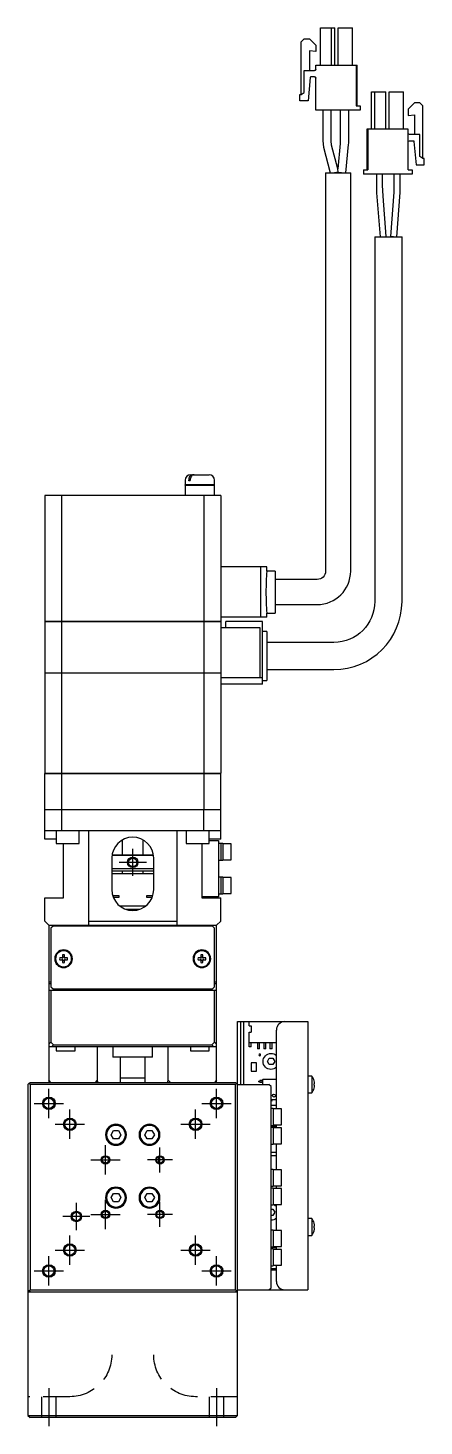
# Model space of a CAD drawing. Extents: x 0 to 898, y -8 to 821.
# Drawn here: x 353.9 to 448.4, y 8 to 341.6 of the extents above; entities that cross this region are included whole.
import ezdxf

# ---------------------------------------------------------------- set-up
doc = ezdxf.new("R2010")
doc.units = 0
doc.header["$LTSCALE"] = 0.5
doc.linetypes.add('CENTER', pattern=[50.8, 31.75, -6.35, 6.35, -6.35])
doc.linetypes.add('DASHED', pattern=[19.05, 12.7, -6.35])
for name, color, linetype in [('MSM_CENTER', 1, 'CENTER'), ('MSM_CONTINUOUS', 7, 'CONTINUOUS'), ('MSM_DASHED', 4, 'DASHED'), ('MSM_NARROW', 5, 'CONTINUOUS')]:
    doc.layers.add(name, color=color, linetype=linetype)

msp = doc.modelspace()

# ---------------------------------------------------------------- linework, layer by layer
at = {"layer": 'MSM_CENTER'}
for p, q in [((378.89, 139.25), (378.89, 145.75)), ((382.14, 142.5), (375.64, 142.5)), ((358.89, 81.5), (358.89, 88.5)), ((398.89, 81.5), (398.89, 88.5)), ((355.39, 85), (362.39, 85)), ((363.89, 76.5), (363.89, 83.5)), ((393.89, 76.5), (393.89, 83.5)), ((395.39, 85), (402.39, 85)), ((360.39, 80), (367.39, 80)), ((390.39, 80), (397.39, 80)), ((372.39, 68), (372.39, 75)), ((385.39, 68.5), (385.39, 74.5)), ((368.89, 71.5), (375.89, 71.5)), ((388.39, 71.5), (382.39, 71.5)), ((365.44, 54.75), (365.44, 61.25)), ((372.39, 55), (372.39, 62)), ((385.39, 55.5), (385.39, 61.5)), ((368.69, 58), (362.19, 58)), ((368.89, 58.5), (375.89, 58.5)), ((388.39, 58.5), (382.39, 58.5)), ((363.89, 46.5), (363.89, 53.5)), ((393.89, 46.5), (393.89, 53.5)), ((358.89, 41.5), (358.89, 48.5)), ((360.39, 50), (367.39, 50)), ((390.39, 50), (397.39, 50)), ((398.89, 41.5), (398.89, 48.5)), ((355.39, 45), (362.39, 45)), ((395.39, 45), (402.39, 45)), ((358.89, 17), (358.89, 8)), ((398.89, 17), (398.89, 8))]:
    msp.add_line(p, q, dxfattribs=at)
at = {"layer": 'MSM_CONTINUOUS'}
for p, q in [((423.69, 332.7), (423.69, 341.6)), ((423.69, 332.7), (423.69, 341.6)), ((423.69, 341.6), (427.09, 341.6)), ((426.34, 332.7), (426.34, 341.6)), ((427.09, 332.7), (427.09, 341.6)), ((427.89, 332.7), (427.89, 341.6)), ((427.89, 332.7), (427.89, 341.6)), ((427.89, 341.6), (431.29, 341.6)), ((431.29, 332.7), (431.29, 341.6)), ((419.09, 338.3), (419.79, 339)), ((419.09, 338.3), (419.79, 339)), ((419.09, 325.7), (419.09, 338.3)), ((419.09, 325.7), (419.09, 338.3)), ((419.79, 339), (421.09, 339)), ((421.09, 339), (422.59, 337.5)), ((422.59, 337.5), (422.59, 336)), ((422.59, 336), (421.09, 336.13)), ((421.09, 336.13), (421.09, 331.45)), ((422.59, 336), (421.09, 336.13)), ((419.79, 326.2), (419.79, 331.45)), ((419.79, 331.45), (422.29, 331.45)), ((419.79, 326.2), (419.79, 331.45)), ((422.59, 331.75), (422.59, 332.7)), ((422.59, 332.7), (432.44, 332.7)), ((422.59, 331.75), (422.59, 332.7)), ((422.59, 331.75), (422.59, 331.75)), ((432.19, 332.7), (432.19, 323)), ((432.44, 323), (432.44, 332.7)), ((421.2, 329.77), (420.71, 324.2)), ((422.29, 329.95), (421.39, 329.95)), ((422.59, 322), (422.59, 329.65)), ((422.59, 329.65), (422.59, 329.65)), ((422.59, 322), (422.59, 329.65)), ((418.79, 324.2), (418.79, 325.7)), ((418.79, 325.7), (419.09, 325.7)), ((418.79, 324.2), (418.79, 325.7)), ((420.71, 324.2), (418.79, 324.2)), ((419.09, 325.7), (419.79, 326.2)), ((419.09, 325.7), (419.79, 326.2)), ((435.89, 317.45), (435.89, 326.35)), ((435.89, 326.35), (439.29, 326.35)), ((436.64, 317.45), (436.64, 326.35)), ((439.29, 317.45), (439.29, 326.35)), ((440.09, 326.35), (443.49, 326.35)), ((440.09, 317.45), (440.09, 326.35)), ((443.49, 317.45), (443.49, 326.35)), ((446.09, 323.75), (444.59, 322.25)), ((447.39, 323.75), (446.09, 323.75)), ((448.09, 323.05), (447.39, 323.75)), ((433.19, 322), (422.59, 322)), ((424.22, 322), (424.22, 314.64)), ((426.22, 314.64), (426.22, 322)), ((428.42, 322), (428.42, 314.1)), ((430.42, 314.1), (430.42, 322)), ((432.19, 323), (433.19, 323)), ((433.19, 323), (433.19, 322)), ((444.59, 322.25), (444.59, 320.75)), ((444.59, 320.75), (446.09, 320.88)), ((446.09, 320.88), (446.09, 316.2)), ((448.09, 310.45), (448.09, 323.05)), ((444.59, 317.45), (434.74, 317.45)), ((434.74, 317.45), (434.74, 307.75)), ((434.99, 317.45), (434.99, 307.75)), ((444.59, 307.75), (444.59, 317.45)), ((424.22, 314.64), (424.41, 313.13)), ((426.35, 313.63), (426.22, 314.64)), ((427.83, 307.95), (426.35, 313.63)), ((428.41, 314), (427.83, 307.95)), ((428.42, 314.1), (428.41, 314)), ((429.75, 307), (430.41, 313.81)), ((430.41, 313.81), (430.42, 314.1)), ((447.39, 316.2), (444.89, 316.2)), ((444.89, 314.7), (445.79, 314.7)), ((445.99, 314.52), (446.48, 308.95)), ((447.39, 310.95), (447.39, 316.2)), ((424.41, 313.13), (426.01, 307)), ((448.09, 310.45), (447.39, 310.95)), ((448.39, 310.45), (448.09, 310.45)), ((448.39, 308.95), (448.39, 310.45)), ((424.89, 307), (430.89, 307)), ((424.89, 307), (424.89, 212)), ((427.89, 307.22), (427.04, 307)), ((427.76, 307.19), (427.75, 307.1)), ((428.74, 307), (427.75, 307.1)), ((427.89, 307.22), (427.83, 307.95)), ((430.89, 212), (430.89, 307)), ((433.99, 307.75), (433.99, 306.75)), ((433.99, 307.75), (434.99, 307.75)), ((444.59, 307.75), (445.59, 307.75)), ((445.59, 307.75), (445.59, 306.75)), ((446.48, 308.95), (448.39, 308.95)), ((445.59, 306.75), (433.99, 306.75)), ((437.02, 306.75), (437.02, 303.15)), ((438.52, 304.12), (438.52, 306.75)), ((438.62, 301.49), (438.52, 304.12)), ((441.22, 306.75), (441.22, 303.12)), ((442.72, 303.12), (442.72, 306.75)), ((437.05, 302.29), (437.89, 291.75)), ((439.39, 291.81), (438.62, 301.49)), ((441.19, 302.43), (440.4, 291.81)), ((441.9, 291.75), (442.69, 302.32)), ((436.64, 291.75), (443.14, 291.75)), ((436.64, 291.75), (436.64, 204.75)), ((441.14, 291.75), (440.4, 291.81)), ((443.14, 204.75), (443.14, 291.75)), ((391.39, 233.7), (391.39, 232.55)), ((392.25, 233.5), (392.25, 233.7)), ((392.6, 233.5), (392.6, 233.7)), ((392.69, 235), (397.09, 235)), ((398.39, 232.55), (398.39, 233.7)), ((398.39, 232.55), (391.39, 232.55)), ((391.39, 232.5), (391.39, 230)), ((391.39, 232.5), (398.39, 232.5)), ((391.44, 232.5), (391.44, 232.55)), ((392.6, 233.5), (392.25, 233.5)), ((398.34, 232.5), (398.34, 232.55)), ((398.39, 230), (398.39, 232.5)), ((399.89, 230), (357.89, 230)), ((357.89, 230), (357.89, 200.05)), ((361.92, 230), (361.92, 200.05)), ((395.86, 230), (395.86, 200.05)), ((399.89, 230), (399.89, 200.05)), ((410.89, 213), (399.89, 213)), ((409.46, 201), (409.46, 213)), ((410.89, 212), (410.89, 213)), ((412.89, 212), (410.89, 212)), ((412.89, 212), (412.89, 202)), ((422.89, 210), (412.89, 210)), ((412.89, 204), (422.89, 204)), ((410.89, 201), (399.89, 201)), ((410.89, 201), (410.89, 202)), ((410.89, 202), (412.89, 202)), ((357.89, 200.05), (399.89, 200.05)), ((357.89, 200), (357.89, 187.75)), ((357.89, 200), (399.89, 200)), ((357.94, 200.05), (357.94, 200)), ((361.92, 200), (361.92, 187.75)), ((362.18, 200.05), (362.18, 200)), ((395.61, 200.05), (395.61, 200)), ((395.86, 200), (395.86, 187.75)), ((399.84, 200.05), (399.84, 200)), ((399.89, 200), (399.89, 163.75)), ((409.29, 198.5), (399.89, 198.5)), ((401.09, 198.5), (401.09, 200)), ((409.89, 200), (401.09, 200)), ((409.29, 186.5), (409.29, 198.5)), ((409.89, 185), (409.89, 200)), ((410.89, 197.57), (409.89, 197.57)), ((410.89, 197.57), (410.89, 185.93)), ((426.89, 195), (410.89, 195)), ((357.89, 187.75), (399.89, 187.75)), ((357.89, 187.7), (357.89, 163.75)), ((357.89, 187.7), (399.89, 187.7)), ((357.94, 187.75), (357.94, 187.7)), ((361.92, 187.7), (361.92, 163.75)), ((362.18, 187.75), (362.18, 187.7)), ((395.61, 187.75), (395.61, 187.7)), ((395.86, 187.7), (395.86, 163.75)), ((399.84, 187.75), (399.84, 187.7)), ((410.89, 188.5), (426.89, 188.5)), ((409.89, 186.5), (399.89, 186.5)), ((409.89, 185), (399.89, 185)), ((409.89, 185.93), (410.89, 185.93)), ((357.89, 163.75), (399.89, 163.75)), ((357.89, 163.7), (399.89, 163.7)), ((357.89, 148), (357.89, 163.7)), ((357.94, 163.75), (357.94, 163.7)), ((361.92, 163.7), (361.92, 155)), ((362.18, 163.75), (362.18, 163.7)), ((395.61, 163.75), (395.61, 163.7)), ((395.86, 163.7), (395.86, 155)), ((399.84, 163.75), (399.84, 163.7)), ((399.89, 148), (399.89, 163.7)), ((399.89, 155), (357.89, 155)), ((361.89, 155), (361.89, 150)), ((395.89, 150), (395.89, 155)), ((399.89, 150), (357.89, 150)), ((360.64, 148), (357.89, 148)), ((360.64, 150), (360.64, 147)), ((360.64, 147), (366.14, 147)), ((362.39, 134), (362.39, 147)), ((366.14, 147), (366.14, 150)), ((368.39, 127.5), (368.39, 150)), ((376.39, 147.83), (376.39, 144.3)), ((381.39, 144.3), (381.39, 147.83)), ((389.39, 150), (389.39, 127.5)), ((391.64, 150), (391.64, 147)), ((391.64, 147), (397.14, 147)), ((395.39, 147), (395.39, 134)), ((397.14, 147), (397.14, 150)), ((399.89, 148), (397.14, 148)), ((397.14, 147.7), (399.39, 147.7)), ((399.39, 147.7), (399.39, 134.3)), ((400.39, 147), (399.39, 147)), ((399.89, 147), (399.89, 143)), ((400.39, 147), (400.39, 143)), ((402.39, 146.9), (400.39, 146.9)), ((402.39, 143.1), (402.39, 146.9)), ((373.89, 143.5), (373.89, 136)), ((383.86, 144.1), (373.93, 144.1)), ((373.96, 144.3), (383.83, 144.3)), ((383.89, 136), (383.89, 143.5)), ((373.89, 141), (383.89, 141)), ((373.89, 140.5), (383.89, 140.5)), ((376.39, 140.5), (376.39, 139.8)), ((381.39, 139.8), (381.39, 140.5)), ((399.39, 143), (400.39, 143)), ((400.39, 143.1), (402.39, 143.1)), ((383.89, 139.8), (373.89, 139.8)), ((400.39, 139), (399.39, 139)), ((399.89, 139), (399.89, 135)), ((400.39, 139), (400.39, 135)), ((402.39, 138.9), (400.39, 138.9)), ((402.39, 135.1), (402.39, 138.9)), ((357.89, 134), (362.39, 134)), ((357.89, 128.5), (357.89, 134)), ((374.09, 134.6), (375.56, 134.6)), ((375.56, 134.1), (374.27, 134.1)), ((375.54, 134.6), (375.54, 134.1)), ((375.56, 134.6), (375.56, 134.1)), ((382.23, 134.6), (383.69, 134.6)), ((382.23, 134.1), (382.23, 134.6)), ((383.52, 134.1), (382.23, 134.1)), ((382.25, 134.1), (382.25, 134.6)), ((399.39, 134.3), (395.39, 134.3)), ((395.39, 134), (399.89, 134)), ((399.39, 135), (400.39, 135)), ((399.89, 128.5), (399.89, 134)), ((400.39, 135.1), (402.39, 135.1)), ((375.77, 132.1), (382.02, 132.1)), ((377.19, 131.3), (380.6, 131.3)), ((377.64, 131.3), (377.64, 131.16)), ((380.14, 131.16), (380.14, 131.3)), ((357.89, 128.5), (358.89, 127.5)), ((358.89, 127.5), (398.89, 127.5)), ((358.89, 127.5), (358.89, 90)), ((359.89, 127.3), (359.39, 126.8)), ((359.39, 126.8), (359.39, 112.8)), ((397.89, 127.3), (359.89, 127.3)), ((368.39, 128.5), (389.39, 128.5)), ((368.89, 127.5), (368.89, 127.3)), ((371.39, 127.5), (371.39, 127.3)), ((386.39, 127.3), (386.39, 127.5)), ((388.89, 127.3), (388.89, 127.5)), ((398.39, 126.8), (397.89, 127.3)), ((398.39, 112.8), (398.39, 126.8)), ((398.89, 127.5), (399.89, 128.5)), ((398.89, 90), (398.89, 127.5)), ((362.15, 120.42), (362.15, 119.74)), ((362.63, 119.74), (362.63, 120.42)), ((395.15, 120.42), (395.15, 119.74)), ((395.63, 119.74), (395.63, 120.42)), ((362.15, 119.74), (361.48, 119.74)), ((361.48, 119.26), (362.15, 119.26)), ((362.15, 119.26), (362.15, 118.58)), ((363.31, 119.74), (362.63, 119.74)), ((362.63, 119.26), (363.31, 119.26)), ((362.63, 118.58), (362.63, 119.26)), ((395.15, 119.74), (394.48, 119.74)), ((394.48, 119.26), (395.15, 119.26)), ((395.15, 119.26), (395.15, 118.58)), ((396.31, 119.74), (395.63, 119.74)), ((395.63, 118.58), (395.63, 119.26)), ((395.63, 119.26), (396.31, 119.26)), ((358.89, 114), (359.39, 114)), ((359.39, 113.5), (358.89, 113.5)), ((398.39, 114), (398.89, 114)), ((398.89, 113.5), (398.39, 113.5)), ((358.89, 112), (398.89, 112)), ((359.39, 112.8), (359.89, 112.3)), ((359.39, 112), (359.39, 99.61)), ((359.89, 112.3), (397.89, 112.3)), ((368.89, 112.3), (368.89, 112)), ((370.64, 112), (370.64, 112.3)), ((373.89, 112.3), (373.89, 112.2)), ((373.89, 112.2), (383.89, 112.2)), ((373.89, 112.2), (374.09, 112)), ((383.69, 112), (383.89, 112.2)), ((383.89, 112.2), (383.89, 112.3)), ((387.14, 112.3), (387.14, 112)), ((388.89, 112), (388.89, 112.3)), ((397.89, 112.3), (398.39, 112.8)), ((398.39, 99.61), (398.39, 112)), ((403.89, 104.5), (420.69, 104.5)), ((403.89, 10.5), (403.89, 104.5)), ((404.69, 89.5), (404.69, 104.5)), ((405.39, 89.5), (405.39, 104.5)), ((406.64, 103.5), (406.64, 104.5)), ((406.64, 103.5), (407.14, 103.5)), ((407.14, 103.5), (407.14, 102)), ((420.69, 104.5), (420.69, 40.5)), ((406.64, 102), (407.14, 102)), ((406.64, 98.5), (406.64, 102)), ((413.19, 83.65), (413.19, 102.5)), ((358.89, 99.11), (359.39, 99.61)), ((398.89, 98.5), (358.89, 98.5)), ((359.39, 99.61), (360.01, 99)), ((360.01, 99), (359.51, 98.5)), ((360.01, 99), (397.78, 99)), ((360.64, 98.5), (360.64, 97.5)), ((360.64, 97.5), (365.14, 97.5)), ((365.14, 97.5), (365.14, 98.5)), ((370.41, 98.5), (370.41, 90.5)), ((374.14, 98.5), (374.14, 96)), ((383.64, 96), (383.64, 98.5)), ((387.38, 90.5), (387.38, 98.5)), ((392.64, 98.5), (392.64, 97.5)), ((392.64, 97.5), (397.14, 97.5)), ((397.14, 97.5), (397.14, 98.5)), ((397.78, 99), (398.39, 99.61)), ((398.28, 98.5), (397.78, 99)), ((398.39, 99.61), (398.89, 99.11)), ((406.64, 99.5), (413.19, 99.5)), ((407.14, 98.5), (406.64, 98.5)), ((407.14, 98.5), (407.14, 99.5)), ((408.64, 99.5), (408.64, 98)), ((409.14, 98), (408.64, 98)), ((409.14, 98), (409.14, 99.5)), ((410.14, 99.5), (410.14, 98)), ((410.64, 98), (410.14, 98)), ((410.64, 98), (410.64, 99.5)), ((411.64, 99.5), (411.64, 98)), ((412.14, 98), (411.64, 98)), ((412.14, 98), (412.14, 99.5)), ((413.14, 99.5), (413.14, 98)), ((413.19, 98), (413.14, 98)), ((383.64, 96), (374.14, 96)), ((375.89, 96), (375.89, 90)), ((381.89, 90), (381.89, 96)), ((407.14, 94.7), (407.14, 92.7)), ((408.39, 94.7), (407.14, 94.7)), ((408.39, 92.7), (408.39, 94.7)), ((411.03, 95), (411.46, 95.75)), ((411.46, 94.25), (411.03, 95)), ((411.46, 95.75), (412.33, 95.75)), ((412.33, 94.25), (411.46, 94.25)), ((412.33, 95.75), (412.76, 95)), ((412.76, 95), (412.33, 94.25)), ((359.39, 90), (358.89, 90.5)), ((370.41, 90.5), (369.91, 90)), ((381.89, 91), (375.89, 91)), ((387.88, 90), (387.38, 90.5)), ((398.89, 90.5), (398.39, 90)), ((407.14, 92.7), (408.39, 92.7)), ((408.89, 90.31), (408.89, 90.11)), ((408.89, 90.31), (409.14, 90.31)), ((409.14, 90.11), (408.89, 90.11)), ((409.14, 90.31), (409.21, 90.42)), ((409.21, 89.99), (409.14, 90.11)), ((409.94, 90.42), (409.21, 90.42)), ((409.5, 89.99), (409.5, 90.42)), ((409.94, 89.5), (409.94, 90.65)), ((410.04, 90.75), (413.19, 90.75)), ((421.59, 91.5), (420.69, 91.5)), ((421.59, 91.5), (421.59, 87.5)), ((422.16, 90.39), (422.17, 90.39)), ((353.89, 89.5), (354.14, 89.75)), ((353.89, 89.5), (353.89, 10.5)), ((354.14, 89.75), (354.39, 90)), ((354.39, 89.5), (354.14, 89.75)), ((354.39, 90), (403.39, 90)), ((403.39, 89.5), (354.39, 89.5)), ((354.39, 89.5), (354.39, 40.5)), ((403.39, 90), (403.64, 89.75)), ((403.64, 89.75), (403.39, 89.5)), ((403.39, 40.5), (403.39, 89.5)), ((403.64, 89.75), (403.89, 89.5)), ((403.89, 89.5), (411.39, 89.5)), ((409.94, 89.99), (409.21, 89.99)), ((411.89, 89), (411.39, 89.5)), ((411.89, 41), (411.89, 89)), ((420.69, 87.5), (421.59, 87.5)), ((422.16, 89.68), (422.28, 89.68)), ((422.16, 89.32), (422.16, 89.68)), ((422.28, 89.32), (422.16, 89.32)), ((422.17, 88.61), (422.16, 88.61)), ((413.19, 85.85), (411.89, 85.85)), ((413.19, 84.5), (411.89, 84.5)), ((412.39, 83.75), (411.89, 83.75)), ((412.39, 83.75), (412.39, 79.75)), ((414.39, 83.65), (412.39, 83.65)), ((414.39, 79.85), (414.39, 83.65)), ((373.74, 77.5), (374.32, 78.5)), ((374.32, 76.5), (373.74, 77.5)), ((374.32, 78.5), (375.47, 78.5)), ((375.47, 78.5), (376.05, 77.5)), ((376.05, 77.5), (375.47, 76.5)), ((381.74, 77.5), (382.32, 78.5)), ((382.32, 76.5), (381.74, 77.5)), ((382.32, 78.5), (383.47, 78.5)), ((383.47, 78.5), (384.05, 77.5)), ((384.05, 77.5), (383.47, 76.5)), ((411.89, 79.75), (412.39, 79.75)), ((413.19, 79.5), (411.89, 79.5)), ((412.39, 79.25), (411.89, 79.25)), ((412.39, 79.85), (414.39, 79.85)), ((412.39, 79.25), (412.39, 75.25)), ((414.39, 79.15), (412.39, 79.15)), ((413.19, 79.15), (413.19, 79.85)), ((414.39, 75.35), (414.39, 79.15)), ((375.47, 76.5), (374.32, 76.5)), ((383.47, 76.5), (382.32, 76.5)), ((411.89, 75.25), (412.39, 75.25)), ((412.39, 75.35), (414.39, 75.35)), ((413.19, 69.15), (413.19, 75.35)), ((372.39, 70.7), (372.39, 72.3)), ((385.14, 70.76), (385.14, 72.24)), ((411.89, 73.37), (413.19, 73.37)), ((413.19, 72.44), (411.89, 72.44)), ((412.39, 69.25), (411.89, 69.25)), ((412.39, 69.25), (412.39, 65.25)), ((412.39, 69.24), (413.19, 69.24)), ((414.39, 69.15), (412.39, 69.15)), ((414.39, 65.35), (414.39, 69.15)), ((373.74, 62.5), (374.32, 63.5)), ((374.32, 63.5), (375.47, 63.5)), ((375.47, 63.5), (376.05, 62.5)), ((381.74, 62.5), (382.32, 63.5)), ((382.32, 63.5), (383.47, 63.5)), ((383.47, 63.5), (384.05, 62.5)), ((411.89, 65.25), (412.39, 65.25)), ((412.39, 64.75), (411.89, 64.75)), ((412.39, 65.35), (414.39, 65.35)), ((412.39, 64.75), (412.39, 60.75)), ((414.39, 64.65), (412.39, 64.65)), ((413.19, 64.65), (413.19, 65.35)), ((414.39, 60.85), (414.39, 64.65)), ((374.32, 61.5), (373.74, 62.5)), ((375.47, 61.5), (374.32, 61.5)), ((376.05, 62.5), (375.47, 61.5)), ((382.32, 61.5), (381.74, 62.5)), ((383.47, 61.5), (382.32, 61.5)), ((384.05, 62.5), (383.47, 61.5)), ((411.89, 60.75), (412.39, 60.75)), ((412.39, 60.85), (414.39, 60.85)), ((413.19, 54.65), (413.19, 60.85)), ((411.89, 59.75), (412.33, 59.75)), ((412.33, 58.25), (411.89, 58.25)), ((412.33, 59.75), (412.76, 59)), ((412.76, 59), (412.33, 58.25)), ((421.59, 57.5), (420.69, 57.5)), ((421.59, 57.5), (421.59, 53.5)), ((412.39, 54.75), (411.89, 54.75)), ((412.39, 54.75), (412.39, 50.75)), ((413.19, 54.66), (412.39, 54.66)), ((414.39, 54.65), (412.39, 54.65)), ((414.39, 50.85), (414.39, 54.65)), ((420.69, 53.5), (421.59, 53.5)), ((422.16, 56.39), (422.17, 56.39)), ((422.16, 55.68), (422.28, 55.68)), ((422.16, 55.32), (422.16, 55.68)), ((422.28, 55.32), (422.16, 55.32)), ((422.17, 54.61), (422.16, 54.61)), ((411.89, 50.75), (412.39, 50.75)), ((413.19, 50.5), (411.89, 50.5)), ((412.39, 50.25), (411.89, 50.25)), ((412.39, 50.85), (414.39, 50.85)), ((412.39, 50.25), (412.39, 46.25)), ((414.39, 50.15), (412.39, 50.15)), ((413.19, 50.15), (413.19, 50.85)), ((414.39, 46.35), (414.39, 50.15)), ((411.89, 46.25), (412.39, 46.25)), ((413.19, 45.5), (411.89, 45.5)), ((413.19, 45.2), (411.89, 45.2)), ((412.39, 46.35), (414.39, 46.35)), ((413.19, 42.5), (413.19, 46.35)), ((354.14, 40.25), (353.89, 40.5)), ((354.14, 40.25), (354.39, 40.5)), ((354.39, 40), (354.14, 40.25)), ((354.39, 40.5), (403.39, 40.5)), ((403.39, 40.5), (403.64, 40.25)), ((403.64, 40.25), (403.39, 40)), ((403.89, 40.5), (403.64, 40.25)), ((403.89, 40.5), (420.69, 40.5)), ((411.39, 40.5), (411.89, 41)), ((353.89, 40), (403.89, 40)), ((353.89, 10.5), (403.89, 10.5)), ((353.89, 10.5), (354.39, 10)), ((403.89, 10.5), (403.39, 10)), ((403.39, 10), (354.39, 10))]:
    msp.add_line(p, q, dxfattribs=at)
for centre, radius in [((378.89, 142.5), 1.01), ((412.59, 86.85), 0.35), ((358.89, 85), 1.23), ((398.89, 85), 1.23), ((363.89, 80), 1.23), ((393.89, 80), 1.23), ((372.39, 71.5), 0.783), ((385.39, 71.5), 0.783), ((365.44, 58), 1.01), ((372.39, 58.5), 0.783), ((385.39, 58.5), 0.783), ((363.89, 50), 1.23), ((393.89, 50), 1.23), ((358.89, 45), 1.23), ((398.89, 45), 1.23)]:
    msp.add_circle(centre, radius, dxfattribs=at)
at = {"layer": 'MSM_CONTINUOUS', "extrusion": (0, 0, -1)}
for centre, radius in [((-362.39, 119.5), 2.1), ((-362.39, 119.5), 1.9), ((-395.39, 119.5), 2.1), ((-395.39, 119.5), 1.9), ((-409.2, 96.56), 0.2), ((-374.89, 77.5), 2.5), ((-374.89, 77.5), 2.25), ((-382.89, 77.5), 2.5), ((-382.89, 77.5), 2.25), ((-374.89, 62.5), 2.5), ((-374.89, 62.5), 2.25), ((-382.89, 62.5), 2.5), ((-382.89, 62.5), 2.25)]:
    msp.add_circle(centre, radius, dxfattribs=at)
at = {"layer": 'MSM_CONTINUOUS'}
for centre, radius, start, end in [((422.29, 331.75), 0.3, 270, 0), ((422.29, 331.75), 0.3, 270, 0), ((421.39, 329.75), 0.2, 90, 175), ((422.29, 329.65), 0.3, 0, 90), ((422.29, 329.65), 0.3, 0, 90), ((447.77, 303.15), 10.75, 180, 184.548), ((431.97, 303.12), 10.75, 355.7108, 0), ((439.31, 291.81), 0.0854, 312.1195, 357.4213), ((440.47, 291.81), 0.0744, 179.9898, 228.9298), ((392.69, 233.7), 1.3, 90, 180), ((393.91, 233.72), 1.66, 150.2769, 180.5545), ((393.25, 234.11), 0.891, 94.9633, 151.2514), ((394.21, 233.72), 1.61, 145.2137, 180.7416), ((393.56, 234.19), 0.809, 92.7073, 146.3874), ((397.09, 233.7), 1.3, 0, 90), ((470.91, 206.99), 60.23, 175.2289, 179.9909), ((422.89, 212), 8, 270, 0), ((470.94, 207.01), 60.26, 180.0102, 184.77), ((426.89, 204.75), 16.25, 270, 0), ((378.89, 143.5), 5, 0, 180), ((378.89, 136), 5, 180, 0), ((362.39, 119.5), 0.95, 75.3667, 104.6333), ((395.39, 119.5), 0.95, 75.3667, 104.6333), ((362.39, 119.5), 0.95, 165.3667, 194.6333), ((362.39, 119.5), 0.365, 138.8496, 221.1504), ((362.39, 119.5), 0.365, 48.8496, 131.1504), ((362.39, 119.5), 0.365, 228.8496, 311.1504), ((362.39, 119.5), 0.95, 255.3667, 284.6333), ((362.39, 119.5), 0.365, 318.8496, 41.1504), ((362.39, 119.5), 0.95, 345.3667, 14.6333), ((395.39, 119.5), 0.95, 165.3667, 194.6333), ((395.39, 119.5), 0.365, 138.8496, 221.1504), ((395.39, 119.5), 0.365, 48.8496, 131.1504), ((395.39, 119.5), 0.365, 228.8496, 311.1504), ((395.39, 119.5), 0.95, 255.3667, 284.6333), ((395.39, 119.5), 0.365, 318.8496, 41.1504), ((395.39, 119.5), 0.95, 345.3667, 14.6333), ((415.19, 102.5), 2, 90, 180), ((377.85, 92.89), 7.81, 197.8395, 201.7374), ((380.46, 92.7), 7.26, 338.1395, 342.3306), ((410.04, 90.65), 0.1, 90, 180), ((419.09, 89.5), 3.2, 16.1225, 38.6822), ((419.09, 89.5), 3.19, 3.2297, 16.1067), ((419.09, 89.5), 3.2, 321.3178, 343.8775), ((419.09, 89.5), 3.19, 343.8933, 356.7703), ((419.09, 55.5), 3.2, 16.1225, 38.6822), ((419.09, 55.5), 3.2, 321.3178, 343.8775), ((419.09, 55.5), 3.19, 3.2297, 16.1067), ((419.09, 55.5), 3.19, 343.8933, 356.7703), ((415.19, 42.5), 2, 180, 270)]:
    msp.add_arc(centre, radius, start, end, dxfattribs=at)
at = {"layer": 'MSM_CONTINUOUS', "extrusion": (0, 0, -1)}
for centre, radius, start, end in [((-422.29, 331.75), 0.3, 180, 270), ((-422.29, 331.75), 0.3, 180, 270), ((-422.29, 329.65), 0.3, 90, 180), ((-422.29, 329.65), 0.3, 90, 180), ((-444.89, 316.5), 0.3, 270, 0), ((-444.89, 314.4), 0.3, 0, 90), ((-445.79, 314.5), 0.2, 90, 175), ((-431.97, 303.12), 9.25, 180, 184.2892), ((-422.89, 212), 2, 180, 270), ((-426.89, 204.75), 9.75, 180, 270), ((-411.89, 95), 1.9, 226.8264, 133.1735), ((-411.89, 85.61), 0.2, 90, 270), ((-411.89, 59), 1.9, 105.2575, 133.1736), ((-411.89, 59), 1.9, 226.8264, 270)]:
    msp.add_arc(centre, radius, start, end, dxfattribs=at)
at = {"layer": 'MSM_DASHED'}
for p, q in [((363.89, 15), (353.89, 15)), ((357.14, 15), (357.14, 10)), ((360.64, 10), (360.64, 15)), ((403.89, 15), (393.89, 15)), ((397.14, 15), (397.14, 10)), ((400.64, 10), (400.64, 15))]:
    msp.add_line(p, q, dxfattribs=at)
at = {"layer": 'MSM_DASHED', "extrusion": (0, 0, -1)}
for centre, start, end in [((-363.89, 25), 180, 270), ((-393.89, 25), 270, 0)]:
    msp.add_arc(centre, 10, start, end, dxfattribs=at)
at = {"layer": 'MSM_NARROW'}
for centre, radius in [((378.89, 142.5), 1.25), ((358.89, 85), 1.5), ((398.89, 85), 1.5), ((363.89, 80), 1.5), ((393.89, 80), 1.5), ((372.39, 71.5), 1), ((385.39, 71.5), 1), ((365.44, 58), 1.25), ((372.39, 58.5), 1), ((385.39, 58.5), 1), ((363.89, 50), 1.5), ((393.89, 50), 1.5), ((358.89, 45), 1.5), ((398.89, 45), 1.5)]:
    msp.add_circle(centre, radius, dxfattribs=at)

doc.saveas('drawing.dxf')
